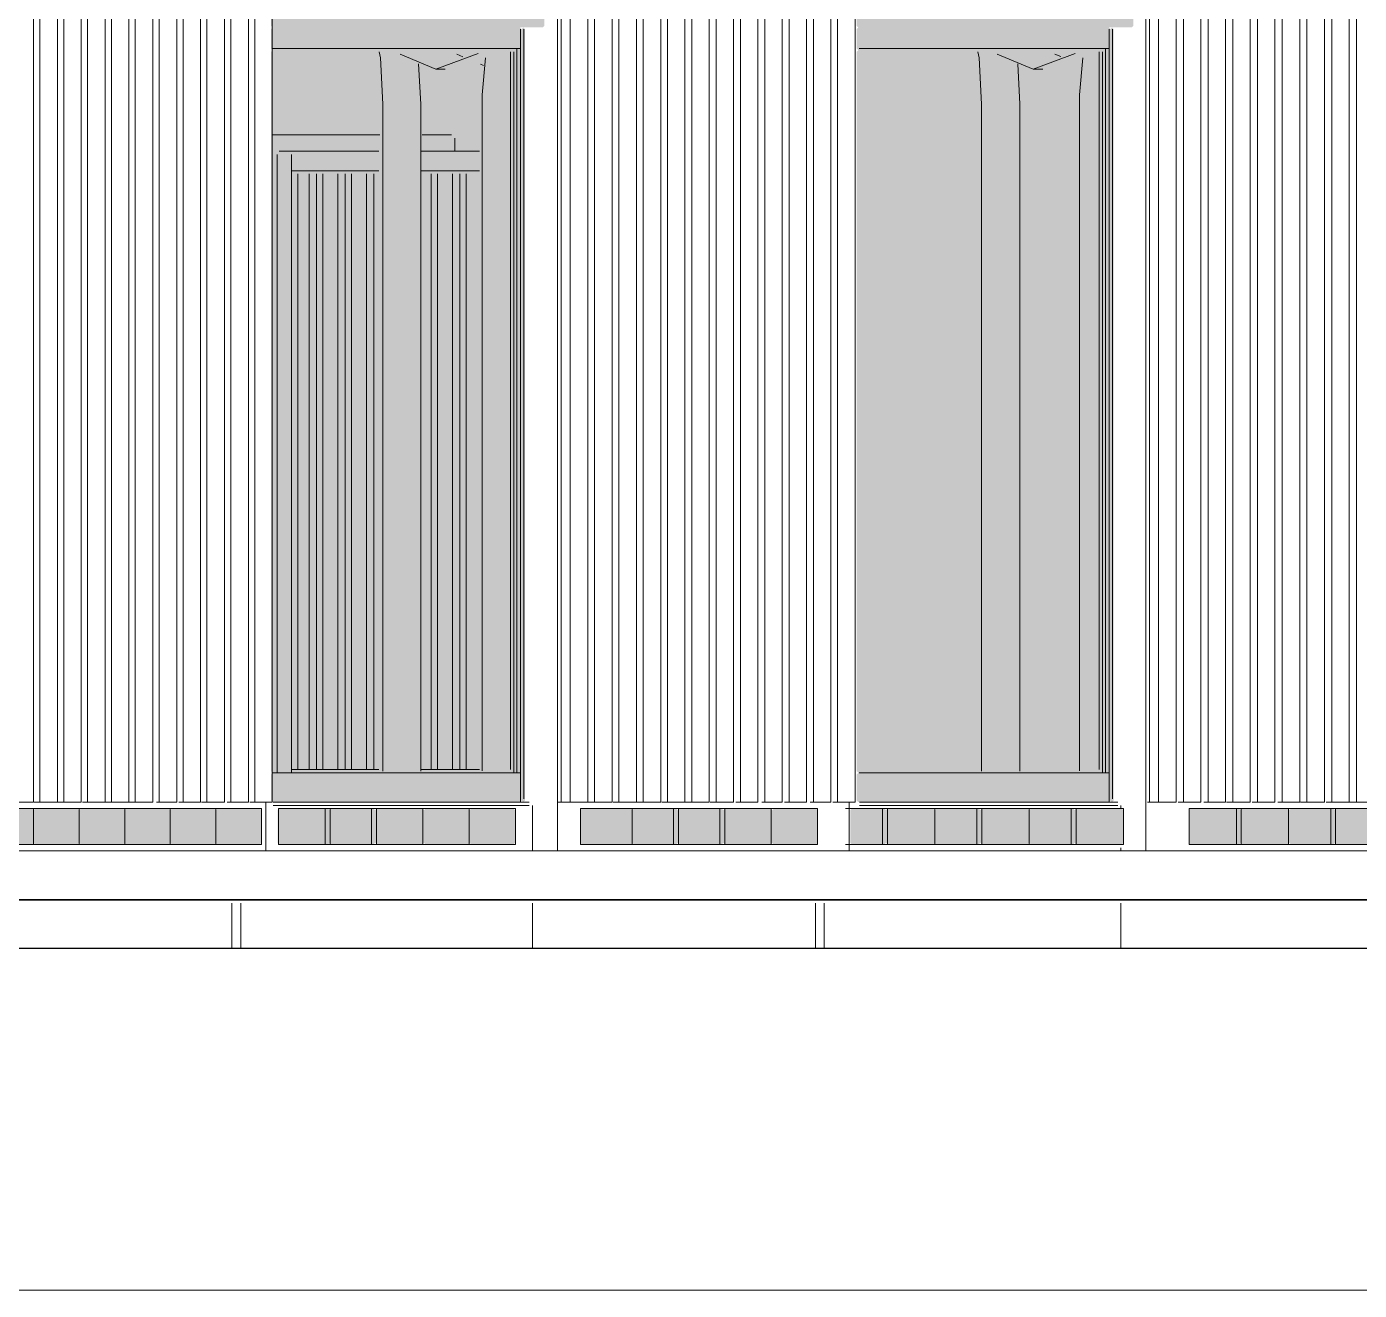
# Model space of a CAD drawing. Header units: millimetres. Extents: x 0 to 84100, y 0 to 59400.
# Drawn here: x 43404 to 47500, y 45447 to 49329 of the extents above; entities that cross this region are included whole.
import ezdxf

# ---------------------------------------------------------------- set-up
doc = ezdxf.new("R2010")
doc.units = ezdxf.units.MM
for name, color, linetype, lineweight in [('01_切断（構造・壁）', 7, 'Continuous', 35), ('09_立面の外形', 7, 'Continuous', 30), ('10_見えがかり', 7, 'Continuous', 13), ('12_見えがかり（ガラス）', 5, 'Continuous', 9), ('50_寸法', 3, 'Continuous', 9)]:
    doc.layers.add(name, color=color, linetype=linetype, lineweight=lineweight)

msp = doc.modelspace()

# ---------------------------------------------------------------- hatches: boundary and pattern name
at = {"layer": '10_見えがかり', "true_color": 0xe9dcc4}
for points in [[(44994.9, 49391.6), (44994.9, 49331.6), (44989.9, 49326.6), (44159.9, 49326.6), (44154.9, 49331.6), (44154.9, 49391.6), (44159.9, 49396.6), (44229.9, 49396.6), (44299.9, 49396.6), (44959.9, 49396.6), (44989.9, 49396.6)], [(46804.9, 49391.6), (46804.9, 49331.6), (46799.9, 49326.6), (45959.9, 49326.6), (45954.9, 49331.6), (45954.9, 49391.6), (45959.9, 49396.6), (46019.9, 49396.6), (46089.9, 49396.6), (46769.9, 49396.6), (46799.9, 49396.6)], [(44924.9, 49321.6), (44924.9, 49261.6), (44919.9, 49256.6), (44909.9, 49256.6), (44159.9, 49256.6), (44154.9, 49261.6), (44154.9, 49321.6), (44159.9, 49326.6), (44919.9, 49326.6)], [(44934.9, 49321.6), (44934.9, 46951.6), (44929.9, 46946.6), (44924.9, 46951.6), (44924.9, 47031.6), (44919.9, 47036.6), (44909.9, 47036.6), (44914.9, 47041.6), (44914.9, 49251.6), (44909.9, 49256.6), (44919.9, 49256.6), (44924.9, 49261.6), (44924.9, 49321.6), (44929.9, 49326.6)], [(46734.9, 49321.6), (46734.9, 49261.6), (46729.9, 49256.6), (46719.9, 49256.6), (45959.9, 49256.6), (45954.9, 49261.6), (45954.9, 49321.6), (45959.9, 49326.6), (46729.9, 49326.6)], [(46744.9, 49321.6), (46744.9, 46951.6), (46739.9, 46946.6), (46734.9, 46951.6), (46734.9, 47031.6), (46729.9, 47036.6), (46719.9, 47036.6), (46724.9, 47041.6), (46724.9, 49251.6), (46719.9, 49256.6), (46729.9, 49256.6), (46734.9, 49261.6), (46734.9, 49321.6), (46739.9, 49326.6)], [(44924.9, 47031.6), (44924.9, 46951.6), (44919.9, 46946.6), (44159.9, 46946.6), (44154.9, 46951.6), (44154.9, 47031.6), (44159.9, 47036.6), (44909.9, 47036.6), (44919.9, 47036.6)], [(46734.9, 47031.6), (46734.9, 46951.6), (46729.9, 46946.6), (45959.9, 46946.6), (45954.9, 46951.6), (45954.9, 47031.6), (45959.9, 47036.6), (46719.9, 47036.6), (46729.9, 47036.6)], [(43424.9, 46921.6), (43424.9, 46821.6), (43419.9, 46816.6), (43269.9, 46816.6), (43264.9, 46821.6), (43264.9, 46921.6), (43269.9, 46926.6), (43419.9, 46926.6)], [(43564.9, 46921.6), (43564.9, 46821.6), (43559.9, 46816.6), (43429.9, 46816.6), (43424.9, 46821.6), (43424.9, 46921.6), (43429.9, 46926.6), (43559.9, 46926.6)], [(43704.9, 46921.6), (43704.9, 46821.6), (43699.9, 46816.6), (43569.9, 46816.6), (43564.9, 46821.6), (43564.9, 46921.6), (43569.9, 46926.6), (43699.9, 46926.6)], [(43844.9, 46921.6), (43844.9, 46821.6), (43839.9, 46816.6), (43709.9, 46816.6), (43704.9, 46821.6), (43704.9, 46921.6), (43709.9, 46926.6), (43839.9, 46926.6)], [(43984.9, 46921.6), (43984.9, 46821.6), (43979.9, 46816.6), (43849.9, 46816.6), (43844.9, 46821.6), (43844.9, 46921.6), (43849.9, 46926.6), (43979.9, 46926.6)], [(44124.9, 46921.6), (44124.9, 46821.6), (44119.9, 46816.6), (43989.9, 46816.6), (43984.9, 46821.6), (43984.9, 46921.6), (43989.9, 46926.6), (44119.9, 46926.6)], [(44334.9, 46921.6), (44334.9, 46821.6), (44329.9, 46816.6), (44179.9, 46816.6), (44174.9, 46821.6), (44174.9, 46921.6), (44179.9, 46926.6), (44329.9, 46926.6)], [(44474.9, 46921.6), (44474.9, 46821.6), (44469.9, 46816.6), (44339.9, 46816.6), (44334.9, 46821.6), (44334.9, 46921.6), (44339.9, 46926.6), (44469.9, 46926.6)], [(44624.9, 46921.6), (44624.9, 46821.6), (44619.9, 46816.6), (44479.9, 46816.6), (44474.9, 46821.6), (44474.9, 46921.6), (44479.9, 46926.6), (44619.9, 46926.6)], [(44764.9, 46921.6), (44764.9, 46821.6), (44759.9, 46816.6), (44629.9, 46816.6), (44624.9, 46821.6), (44624.9, 46921.6), (44629.9, 46926.6), (44759.9, 46926.6)], [(44904.9, 46921.6), (44904.9, 46821.6), (44899.9, 46816.6), (44769.9, 46816.6), (44764.9, 46821.6), (44764.9, 46921.6), (44769.9, 46926.6), (44899.9, 46926.6)], [(45264.9, 46921.6), (45264.9, 46821.6), (45259.9, 46816.6), (45109.9, 46816.6), (45104.9, 46821.6), (45104.9, 46921.6), (45109.9, 46926.6), (45259.9, 46926.6)], [(45404.9, 46921.6), (45404.9, 46821.6), (45399.9, 46816.6), (45269.9, 46816.6), (45264.9, 46821.6), (45264.9, 46921.6), (45269.9, 46926.6), (45399.9, 46926.6)], [(45544.9, 46921.6), (45544.9, 46821.6), (45539.9, 46816.6), (45409.9, 46816.6), (45404.9, 46821.6), (45404.9, 46921.6), (45409.9, 46926.6), (45539.9, 46926.6)], [(45694.9, 46921.6), (45694.9, 46821.6), (45689.9, 46816.6), (45549.9, 46816.6), (45544.9, 46821.6), (45544.9, 46921.6), (45549.9, 46926.6), (45689.9, 46926.6)], [(45834.9, 46921.6), (45834.9, 46821.6), (45829.9, 46816.6), (45699.9, 46816.6), (45694.9, 46821.6), (45694.9, 46921.6), (45699.9, 46926.6), (45829.9, 46926.6)], [(46044.9, 46921.6), (46044.9, 46821.6), (46039.9, 46816.6), (45939.9, 46816.6), (45934.9, 46821.6), (45934.9, 46921.6), (45939.9, 46926.6), (46039.9, 46926.6)], [(46194.9, 46921.6), (46194.9, 46821.6), (46189.9, 46816.6), (46049.9, 46816.6), (46044.9, 46821.6), (46044.9, 46921.6), (46049.9, 46926.6), (46189.9, 46926.6)], [(46334.9, 46921.6), (46334.9, 46821.6), (46329.9, 46816.6), (46199.9, 46816.6), (46194.9, 46821.6), (46194.9, 46921.6), (46199.9, 46926.6), (46329.9, 46926.6)], [(46484.9, 46921.6), (46484.9, 46821.6), (46479.9, 46816.6), (46339.9, 46816.6), (46334.9, 46821.6), (46334.9, 46921.6), (46339.9, 46926.6), (46479.9, 46926.6)], [(46624.9, 46921.6), (46624.9, 46821.6), (46619.9, 46816.6), (46489.9, 46816.6), (46484.9, 46821.6), (46484.9, 46921.6), (46489.9, 46926.6), (46619.9, 46926.6)], [(46774.9, 46921.6), (46774.9, 46821.6), (46769.9, 46816.6), (46629.9, 46816.6), (46624.9, 46821.6), (46624.9, 46921.6), (46629.9, 46926.6), (46769.9, 46926.6)], [(47134.9, 46921.6), (47134.9, 46821.6), (47129.9, 46816.6), (46979.9, 46816.6), (46974.9, 46821.6), (46974.9, 46921.6), (46979.9, 46926.6), (47129.9, 46926.6)], [(47284.9, 46921.6), (47284.9, 46821.6), (47279.9, 46816.6), (47139.9, 46816.6), (47134.9, 46821.6), (47134.9, 46921.6), (47139.9, 46926.6), (47279.9, 46926.6)], [(47424.9, 46921.6), (47424.9, 46821.6), (47419.9, 46816.6), (47289.9, 46816.6), (47284.9, 46821.6), (47284.9, 46921.6), (47289.9, 46926.6), (47419.9, 46926.6)], [(47574.9, 46921.6), (47574.9, 46821.6), (47569.9, 46816.6), (47429.9, 46816.6), (47424.9, 46821.6), (47424.9, 46921.6), (47429.9, 46926.6), (47569.9, 46926.6)]]:
    msp.add_hatch(color=8, dxfattribs=at).paths.add_polyline_path(points)
at = {"layer": '12_見えがかり（ガラス）', "true_color": 0xdce9f2}
for points in [[(44909.9, 49256.6), (44914.9, 49251.6), (44914.9, 47041.6), (44909.9, 47036.6), (44159.9, 47036.6), (44154.9, 47041.6), (44154.9, 49251.6), (44159.9, 49256.6)], [(46719.9, 49256.6), (46724.9, 49251.6), (46724.9, 47041.6), (46719.9, 47036.6), (45959.9, 47036.6), (45954.9, 47041.6), (45954.9, 49251.6), (45959.9, 49256.6)]]:
    msp.add_hatch(color=8, dxfattribs=at).paths.add_polyline_path(points)

# ---------------------------------------------------------------- linework, layer by layer
at = {"layer": '01_切断（構造・壁）'}
msp.add_lwpolyline([(12794.9, 46646.6), (67305.1, 46646.6)], dxfattribs=at)
at = {"layer": '09_立面の外形'}
msp.add_lwpolyline([(63333, 46496.6), (19322.3, 46496.6), (19322.3, 46646.6), (17619.5, 46646.6)], dxfattribs=at)
at = {"layer": '10_見えがかり'}
for points in [[(43424.6, 49590.8), (43424.6, 46946.6), (43370.7, 46946.6), (43370.7, 49538.6)], [(43498, 49589.2), (43498, 46946.6), (43444.1, 46946.6), (43444.1, 49590.4)], [(43571.3, 49591.5), (43571.3, 46946.6), (43517.5, 46946.6), (43517.5, 49591.4)], [(43644.7, 49590.8), (43644.7, 46946.6), (43590.9, 46946.6), (43590.9, 49588.5)], [(43718.1, 49589.1), (43718.1, 46946.6), (43664.3, 46946.6), (43664.3, 49590.5)], [(43791.5, 49591.5), (43791.5, 46946.6), (43737.6, 46946.6), (43737.6, 49591.4)], [(43864.9, 49590.7), (43864.9, 46946.6), (43811, 46946.6), (43811, 49588.6)], [(43938.2, 49589), (43938.2, 46946.6), (43884.4, 46946.6), (43884.4, 49590.5)], [(44011.6, 49591.5), (44011.6, 46946.6), (43957.8, 46946.6), (43957.8, 49591.4)], [(44073.3, 49591.2), (44073.3, 49391.6), (44085, 49391.6), (44085, 46946.6), (44066.1, 46946.6), (44050, 46946.6), (44031.1, 46946.6), (44031.1, 49588.7)], [(45202.9, 49591.3), (45202.9, 46946.6), (45149.1, 46946.6), (45149.1, 49577)], [(45277.6, 49589.4), (45277.6, 46946.6), (45223.9, 46946.6), (45223.9, 49590.3)], [(45352.4, 49591.4), (45352.4, 46946.6), (45298.6, 46946.6), (45298.6, 49591.5)], [(45427.1, 49589.8), (45427.1, 46946.6), (45373.3, 46946.6), (45373.3, 49590)], [(45501.8, 49591.4), (45501.8, 46946.6), (45448, 46946.6), (45448, 49591.4)], [(45576.5, 49590), (45576.5, 46946.6), (45522.7, 46946.6), (45522.7, 49589.7)], [(45651.2, 49591.5), (45651.2, 46946.6), (45597.4, 46946.6), (45597.4, 49591.3)], [(45725.9, 49590.3), (45725.9, 46946.6), (45672.2, 46946.6), (45672.2, 49589.4)], [(45800.7, 49591.5), (45800.7, 46946.6), (45746.9, 46946.6), (45746.9, 49591.3)], [(45862.6, 49591.3), (45862.6, 49391.6), (45875.4, 49391.6), (45875.4, 46946.6), (45856.2, 46946.6), (45821.6, 46946.6), (45821.6, 49589)], [(47012.6, 49591.3), (47012.6, 46946.6), (46959, 46946.6), (46959, 49591.5)], [(47088.6, 49588.8), (47088.6, 46946.6), (47034.9, 46946.6), (47034.9, 49590.7)], [(47164.6, 49590.8), (47164.6, 46946.6), (47110.9, 46946.6), (47110.9, 49588.6)], [(47240.6, 49591.5), (47240.6, 46946.6), (47186.9, 46946.6), (47186.9, 49591.3)], [(47316.6, 49590), (47316.6, 46946.6), (47262.9, 46946.6), (47262.9, 49589.8)], [(47392.6, 49591.3), (47392.6, 46946.6), (47338.9, 46946.6), (47338.9, 49591.5)], [(47468.6, 49588.8), (47468.6, 46946.6), (47414.9, 46946.6), (47414.9, 49590.7)], [(47544.6, 49590.8), (47544.6, 46946.6), (47490.9, 46946.6), (47490.9, 49588.5)], [(46936.7, 49560), (46936.7, 46946.6), (46883, 46946.6), (46883, 49510.8)], [(45128.2, 49519.1), (45128.2, 46946.6), (45074.4, 46946.6), (45074.4, 49472.3)], [(45035.1, 46796.6), (45035.1, 49431.1)], [(45035.1, 49431.1), (45035.1, 46946.6)], [(45046.7, 49431.1), (45046.7, 46946.6)], [(46843.4, 46796.6), (46843.4, 49431.1)], [(46843.4, 49431.1), (46843.4, 46946.6)], [(46854.7, 49431.1), (46854.7, 46946.6)], [(44158.4, 49391.6), (44158.4, 46946.6), (44104.5, 46946.6), (44104.5, 49391.6), (44158.4, 49391.6)], [(45950.1, 49391.6), (45950.1, 46946.6), (45896.3, 46946.6), (45896.3, 49391.6), (45950.1, 49391.6)], [(44921.1, 49261.6), (44921.1, 49321.6)], [(44921.1, 49321.6), (44921.1, 46946.6)], [(44931.4, 46956.2), (44931.4, 49321.3)], [(46730.6, 49261.6), (46730.6, 49321.6)], [(46730.6, 49321.6), (46730.6, 46946.6)], [(46740.9, 46956.2), (46740.9, 49321.3)], [(44921.1, 49261.6), (44158.3, 49261.6)], [(44491.1, 49233.4), (44487, 49251.7)], [(44661.1, 49198.5), (44551.8, 49244.1)], [(44791.4, 49246.4), (44661.1, 49198.5)], [(44744.3, 49236.5), (44726.1, 49244.1)], [(44890.4, 49251.7), (44890.4, 47046.4)], [(44905.8, 49261.6), (44921.1, 49261.6)], [(46730.6, 49261.6), (45962.8, 49261.6)], [(46331.1, 49233.4), (46327, 49251.7)], [(46497.2, 49198.5), (46387.1, 49245)], [(46625.9, 49246.4), (46497.2, 49198.5)], [(46582.8, 49237.3), (46564.4, 49245)], [(46700.2, 49251.7), (46700.2, 47046.4)], [(46715.4, 49261.6), (46730.6, 49261.6)], [(44498.6, 49091), (44491.1, 49233.4)], [(44614.8, 49091), (44608.3, 49214.4)], [(44661.1, 49198.5), (44690.1, 49198.5)], [(44808, 49209.9), (44798.9, 49213.7)], [(44814, 49233.3), (44804.1, 49119.9)], [(46338.5, 49091), (46331.1, 49233.4)], [(46456.7, 49091), (46450.3, 49214.4)], [(46497.2, 49198.5), (46526.8, 49198.5)], [(46650, 49233.3), (46640.2, 49119.9)], [(44804.1, 49119.9), (44804.1, 48977)], [(46640.2, 49119.9), (46640.2, 48977)], [(44498.6, 48948.1), (44498.6, 49091)], [(44614.8, 48948.1), (44614.8, 49091)], [(46338.5, 48948.1), (46338.5, 49091)], [(46456.7, 48948.1), (46456.7, 49091)], [(44159.8, 48996.6), (44489.5, 48996.6)], [(44619.4, 48996.6), (44709.3, 48996.6)], [(44719.3, 48946.6), (44719.3, 48986.6)], [(44804.1, 48977), (44804.1, 48834)], [(46640.2, 48977), (46640.2, 48834)], [(44173.1, 48936.6), (44173.1, 47036.6)], [(44179.8, 48946.6), (44186.4, 48946.6)], [(44181.9, 48946.6), (44217.2, 48946.6)], [(44217.2, 48946.6), (44230.5, 48946.6)], [(44217.2, 48946.6), (44486.3, 48946.6)], [(44230.5, 48946.6), (44217.2, 48946.6)], [(44217.2, 48936.6), (44217.2, 48886.6)], [(44217.2, 48936.6), (44217.2, 47036.6)], [(44498.6, 48805.1), (44498.6, 48948.1)], [(44614.8, 48805.1), (44614.8, 48948.1)], [(44615.8, 48946.6), (44795.3, 48946.6)], [(46338.5, 48805.1), (46338.5, 48948.1)], [(46456.7, 48805.1), (46456.7, 48948.1)], [(44230.5, 48886.6), (44217.2, 48886.6)], [(44217.2, 48886.6), (44486.3, 48886.6)], [(44237.2, 48876.6), (44237.2, 47046.6)], [(44272.2, 48886.6), (44282.2, 48886.6)], [(44272.2, 48886.6), (44294.3, 48886.6)], [(44272.2, 48876.6), (44272.2, 47046.6)], [(44304.3, 48886.6), (44294.3, 48886.6)], [(44294.3, 48876.6), (44294.3, 47046.6)], [(44314.3, 48876.6), (44314.3, 47046.6)], [(44360.4, 48886.6), (44370.4, 48886.6)], [(44360.4, 48886.6), (44382.4, 48886.6)], [(44360.4, 48876.6), (44360.4, 47046.6)], [(44392.4, 48886.6), (44382.4, 48886.6)], [(44382.4, 48876.6), (44382.4, 47046.6)], [(44402.4, 48876.6), (44402.4, 47046.6)], [(44448.5, 48886.6), (44458.5, 48886.6)], [(44448.5, 48886.6), (44470.5, 48886.6)], [(44448.5, 48876.6), (44448.5, 47046.6)], [(44480.5, 48886.6), (44470.5, 48886.6)], [(44470.5, 48876.6), (44470.5, 47046.6)], [(44615.8, 48886.6), (44795.3, 48886.6)], [(44624.8, 48886.6), (44634.7, 48886.6)], [(44624.8, 48886.6), (44646.8, 48886.6)], [(44656.8, 48886.6), (44646.8, 48886.6)], [(44646.8, 48876.6), (44646.8, 47046.6)], [(44666.7, 48876.6), (44666.7, 47046.6)], [(44712.9, 48886.6), (44722.9, 48886.6)], [(44712.9, 48886.6), (44734.9, 48886.6)], [(44712.9, 48876.6), (44712.9, 47046.6)], [(44744.9, 48886.6), (44734.9, 48886.6)], [(44734.9, 48876.6), (44734.9, 47046.6)], [(44754.9, 48876.6), (44754.9, 47046.6)], [(44804.1, 48834), (44804.1, 48691)], [(46640.2, 48834), (46640.2, 48691)], [(44498.6, 48662.2), (44498.6, 48805.1)], [(44614.8, 48662.2), (44614.8, 48805.1)], [(46338.5, 48662.2), (46338.5, 48805.1)], [(46456.7, 48662.2), (46456.7, 48805.1)], [(44804.1, 48691), (44804.1, 48548.1)], [(46640.2, 48691), (46640.2, 48548.1)], [(44498.6, 48519.2), (44498.6, 48662.2)], [(44614.8, 48519.2), (44614.8, 48662.2)], [(46338.5, 48519.2), (46338.5, 48662.2)], [(46456.7, 48519.2), (46456.7, 48662.2)], [(44804.1, 48548.1), (44804.1, 48405.1)], [(46640.2, 48548.1), (46640.2, 48405.1)], [(44498.6, 48376.2), (44498.6, 48519.2)], [(44614.8, 48376.2), (44614.8, 48519.2)], [(46338.5, 48376.2), (46338.5, 48519.2)], [(46456.7, 48376.2), (46456.7, 48519.2)], [(44804.1, 48405.1), (44804.1, 48262.2)], [(46640.2, 48405.1), (46640.2, 48262.2)], [(44498.6, 48233.3), (44498.6, 48376.2)], [(44614.8, 48233.3), (44614.8, 48376.2)], [(46338.5, 48233.3), (46338.5, 48376.2)], [(46456.7, 48233.3), (46456.7, 48376.2)], [(44804.1, 48262.2), (44804.1, 48119.2)], [(46640.2, 48262.2), (46640.2, 48119.2)], [(44498.6, 48090.3), (44498.6, 48233.3)], [(44614.8, 48090.3), (44614.8, 48233.3)], [(46338.5, 48090.3), (46338.5, 48233.3)], [(46456.7, 48090.3), (46456.7, 48233.3)], [(44804.1, 48119.2), (44804.1, 47976.2)], [(46640.2, 48119.2), (46640.2, 47976.2)], [(44498.6, 47947.3), (44498.6, 48090.3)], [(44614.8, 47947.3), (44614.8, 48090.3)], [(46338.5, 47947.3), (46338.5, 48090.3)], [(46456.7, 47947.3), (46456.7, 48090.3)], [(44804.1, 47976.2), (44804.1, 47833.3)], [(46640.2, 47976.2), (46640.2, 47833.3)], [(44498.6, 47804.4), (44498.6, 47947.3)], [(44614.8, 47804.4), (44614.8, 47947.3)], [(46338.5, 47804.4), (46338.5, 47947.3)], [(46456.7, 47804.4), (46456.7, 47947.3)], [(44498.6, 47661.4), (44498.6, 47804.4)], [(44614.8, 47661.4), (44614.8, 47804.4)], [(44804.1, 47833.3), (44804.1, 47690.3)], [(46338.5, 47661.4), (46338.5, 47804.4)], [(46456.7, 47661.4), (46456.7, 47804.4)], [(46640.2, 47833.3), (46640.2, 47690.3)], [(44804.1, 47690.3), (44804.1, 47547.3)], [(46640.2, 47690.3), (46640.2, 47547.3)], [(44498.6, 47518.4), (44498.6, 47661.4)], [(44614.8, 47518.4), (44614.8, 47661.4)], [(46338.6, 47518.4), (46338.5, 47661.4)], [(46456.7, 47518.4), (46456.7, 47661.4)], [(44498.6, 47375.5), (44498.6, 47518.4)], [(44614.8, 47375.5), (44614.8, 47518.4)], [(44804.1, 47547.3), (44804.1, 47404.4)], [(46338.6, 47375.5), (46338.6, 47518.4)], [(46456.8, 47375.5), (46456.7, 47518.4)], [(46640.2, 47547.3), (46640.2, 47404.4)], [(44804.1, 47404.4), (44804.1, 47261.4)], [(46640.2, 47404.4), (46640.2, 47261.4)], [(44498.6, 47232.5), (44498.6, 47375.5)], [(44614.8, 47232.5), (44614.8, 47375.5)], [(46338.6, 47232.5), (46338.6, 47375.5)], [(46456.8, 47232.5), (46456.8, 47375.5)], [(44498.6, 47089.5), (44498.6, 47232.5)], [(44614.8, 47089.5), (44614.8, 47232.5)], [(44804.1, 47261.4), (44804.1, 47118.4)], [(46338.6, 47089.5), (46338.6, 47232.5)], [(46456.8, 47089.5), (46456.8, 47232.5)], [(46640.2, 47261.4), (46640.2, 47118.4)], [(44804.1, 47118.4), (44804.1, 47042.2)], [(46640.2, 47118.4), (46640.2, 47042.2)], [(44498.6, 47041.9), (44498.6, 47089.5)], [(44614.8, 47089.5), (44614.8, 47041.9)], [(46338.6, 47041.9), (46338.6, 47089.5)], [(46456.8, 47089.5), (46456.8, 47041.9)], [(44921.1, 47036.6), (44158.3, 47036.6)], [(44217.2, 47046.6), (44230.5, 47046.6)], [(44217.2, 47046.6), (44217.2, 47036.6)], [(44217.2, 47046.6), (44486.3, 47046.6)], [(44282.2, 47046.6), (44272.2, 47046.6)], [(44272.2, 47046.6), (44294.3, 47046.6)], [(44304.3, 47046.6), (44294.3, 47046.6)], [(44370.4, 47046.6), (44360.4, 47046.6)], [(44360.4, 47046.6), (44382.4, 47046.6)], [(44392.4, 47046.6), (44382.4, 47046.6)], [(44458.5, 47046.6), (44448.5, 47046.6)], [(44448.5, 47046.6), (44470.5, 47046.6)], [(44480.5, 47046.6), (44470.5, 47046.6)], [(44615.8, 47046.6), (44795.3, 47046.6)], [(44634.7, 47046.6), (44624.8, 47046.6)], [(44624.8, 47046.6), (44646.8, 47046.6)], [(44656.8, 47046.6), (44646.8, 47046.6)], [(44722.9, 47046.6), (44712.9, 47046.6)], [(44712.9, 47046.6), (44734.9, 47046.6)], [(44744.9, 47046.6), (44734.9, 47046.6)], [(44905.8, 47036.6), (44921.1, 47036.6)], [(44921.1, 46946.6), (44921.1, 47036.6)], [(46730.6, 47036.6), (45962.8, 47036.6)], [(46715.4, 47036.6), (46730.6, 47036.6)], [(46730.6, 46946.6), (46730.6, 47036.6)], [(43436.5, 46946.6), (43426.6, 46946.6)], [(43448.2, 46946.6), (43428.4, 46946.6)], [(43515.7, 46946.6), (43495.9, 46946.6)], [(43527.3, 46946.6), (43497.7, 46946.6)], [(43594.8, 46946.6), (43575, 46946.6)], [(43596.6, 46946.6), (43576.8, 46946.6)], [(43675.7, 46946.6), (43646.1, 46946.6)], [(43664.1, 46946.6), (43654.2, 46946.6)], [(43745, 46946.6), (43715.3, 46946.6)], [(43733.3, 46946.6), (43723.4, 46946.6)], [(43812.5, 46946.6), (43802.6, 46946.6)], [(43824.1, 46946.6), (43804.4, 46946.6)], [(43881.7, 46946.6), (43871.8, 46946.6)], [(43893.4, 46946.6), (43873.6, 46946.6)], [(43960.9, 46946.6), (43941.1, 46946.6)], [(43972.6, 46946.6), (43942.9, 46946.6)], [(44030.1, 46946.6), (44020.3, 46946.6)], [(44041.8, 46946.6), (44022, 46946.6)], [(44099.4, 46946.6), (44089.5, 46946.6)], [(44111.1, 46946.6), (44091.3, 46946.6)], [(44139, 46796.6), (44139, 46946.3)], [(44161.1, 46946.6), (44948.2, 46946.6)], [(45075, 46946.6), (45035.1, 46946.6)], [(45035.1, 46946.6), (45046.7, 46946.6)], [(45086.5, 46946.6), (45046.7, 46946.6)], [(45156.3, 46946.6), (45126.4, 46946.6)], [(45144.7, 46946.6), (45134.8, 46946.6)], [(45236, 46946.6), (45206.1, 46946.6)], [(45224.4, 46946.6), (45214.5, 46946.6)], [(45305.7, 46946.6), (45275.8, 46946.6)], [(45294.2, 46946.6), (45284.2, 46946.6)], [(45385.4, 46946.6), (45355.5, 46946.6)], [(45373.9, 46946.6), (45363.9, 46946.6)], [(45455.1, 46946.6), (45425.2, 46946.6)], [(45443.6, 46946.6), (45433.6, 46946.6)], [(45534.8, 46946.6), (45504.9, 46946.6)], [(45523.3, 46946.6), (45513.3, 46946.6)], [(45593, 46946.6), (45583.1, 46946.6)], [(45604.6, 46946.6), (45584.6, 46946.6)], [(45672.7, 46946.6), (45662.8, 46946.6)], [(45684.3, 46946.6), (45664.3, 46946.6)], [(45742.5, 46946.6), (45732.5, 46946.6)], [(45754, 46946.6), (45734.1, 46946.6)], [(45822.2, 46946.6), (45812.2, 46946.6)], [(45833.7, 46946.6), (45813.8, 46946.6)], [(45891.9, 46946.6), (45881.9, 46946.6)], [(45903.4, 46946.6), (45883.5, 46946.6)], [(45931.7, 46796.6), (45931.7, 46946.3)], [(45963.9, 46946.6), (46757.3, 46946.6)], [(46849, 46946.6), (46854.7, 46946.6)], [(46883, 46946.6), (46853.3, 46946.6)], [(46894.4, 46946.6), (46854.7, 46946.6)], [(46962.3, 46946.6), (46942.5, 46946.6)], [(46973.7, 46946.6), (46943.9, 46946.6)], [(47031.7, 46946.6), (47021.8, 46946.6)], [(47043.1, 46946.6), (47023.2, 46946.6)], [(47111, 46946.6), (47091.1, 46946.6)], [(47122.4, 46946.6), (47092.6, 46946.6)], [(47190.3, 46946.6), (47170.4, 46946.6)], [(47201.6, 46946.6), (47171.9, 46946.6)], [(47259.6, 46946.6), (47249.7, 46946.6)], [(47271, 46946.6), (47251.2, 46946.6)], [(47338.9, 46946.6), (47319.1, 46946.6)], [(47350.3, 46946.6), (47320.6, 46946.6)], [(47408.3, 46946.6), (47398.4, 46946.6)], [(47419.7, 46946.6), (47399.9, 46946.6)], [(47487.6, 46946.6), (47467.8, 46946.6)], [(47499, 46946.6), (47469.3, 46946.6)], [(43425.1, 46926.6), (43425.1, 46816.6), (43269.6, 46816.6), (43269.6, 46926.6), (43425.1, 46926.6)], [(43565.1, 46926.6), (43565.1, 46816.6), (43410.8, 46816.6)], [(43410.8, 46926.6), (43565.1, 46926.6)], [(43705.1, 46926.6), (43705.1, 46816.6), (43550.8, 46816.6)], [(43550.8, 46926.6), (43705.1, 46926.6)], [(43845, 46926.6), (43845, 46816.6), (43690.8, 46816.6)], [(43690.8, 46926.6), (43845, 46926.6)], [(43985, 46926.6), (43985, 46816.6), (43830.8, 46816.6)], [(43830.8, 46926.6), (43985, 46926.6)], [(44125, 46926.6), (44125, 46816.6), (43970.8, 46816.6)], [(43970.8, 46926.6), (44125, 46926.6)], [(44161.1, 46936.6), (44948.2, 46936.6)], [(44161.1, 46936.6), (44948.2, 46936.6)], [(44336, 46926.6), (44336, 46816.6), (44178, 46816.6), (44178, 46926.6), (44336, 46926.6)], [(44320.6, 46817.2), (44320.6, 46926)], [(44478.5, 46926.6), (44478.5, 46816.6), (44320.8, 46816.6)], [(44320.8, 46926.6), (44478.5, 46926.6)], [(44621.1, 46926.6), (44621.1, 46816.6), (44463.2, 46816.6), (44463.2, 46926.6), (44621.1, 46926.6)], [(44763.7, 46926.6), (44763.7, 46816.6), (44610.8, 46816.6)], [(44610.8, 46926.6), (44763.7, 46926.6)], [(44906.2, 46926.6), (44906.2, 46816.6), (44750.8, 46816.6)], [(44750.8, 46926.6), (44906.2, 46926.6)], [(44958.1, 46796.6), (44958.1, 46936.6)], [(45264.3, 46926.6), (45264.3, 46816.6), (45106.4, 46816.6), (45106.4, 46926.6), (45264.3, 46926.6)], [(45406.7, 46926.6), (45406.7, 46816.6), (45250.8, 46816.6)], [(45250.8, 46926.6), (45406.7, 46926.6)], [(45549.2, 46926.6), (45549.2, 46816.6), (45391.4, 46816.6), (45391.4, 46926.6), (45549.2, 46926.6)], [(45691.7, 46926.6), (45691.7, 46816.6), (45533.9, 46816.6), (45533.9, 46926.6), (45691.7, 46926.6)], [(45834.2, 46926.6), (45834.2, 46816.6), (45680.8, 46816.6)], [(45680.8, 46926.6), (45834.2, 46926.6)], [(46049.6, 46926.6), (46049.6, 46816.6), (45920.8, 46816.6)], [(45920.8, 46926.6), (46049.6, 46926.6)], [(45963.9, 46936.6), (46757.3, 46936.6)], [(46757.3, 46936.6), (45963.9, 46936.6)], [(46194.6, 46926.6), (46194.6, 46816.6), (46034.4, 46816.6), (46034.4, 46926.6), (46194.6, 46926.6)], [(46339.7, 46926.6), (46339.7, 46816.6), (46180.8, 46816.6)], [(46180.8, 46926.6), (46339.7, 46926.6)], [(46484.8, 46926.6), (46484.8, 46816.6), (46324.5, 46816.6), (46324.5, 46926.6), (46484.8, 46926.6)], [(46629.8, 46926.6), (46629.8, 46816.6), (46470.8, 46816.6)], [(46470.8, 46926.6), (46629.8, 46926.6)], [(46774.9, 46926.6), (46774.9, 46816.6), (46614.6, 46816.6), (46614.6, 46926.6), (46774.9, 46926.6)], [(46767.2, 46926.6), (46767.2, 46936.6)], [(47137, 46926.6), (47137, 46816.6), (46976.8, 46816.6), (46976.8, 46926.6), (47137, 46926.6)], [(47281.9, 46926.6), (47281.9, 46816.6), (47121.8, 46816.6), (47121.8, 46926.6), (47281.9, 46926.6)], [(47426.9, 46926.6), (47426.9, 46816.6), (47270.8, 46816.6)], [(47270.8, 46926.6), (47426.9, 46926.6)], [(47571.9, 46926.6), (47571.9, 46816.6), (47411.8, 46816.6), (47411.8, 46926.6), (47571.9, 46926.6)], [(43004.8, 46796.6), (43561.4, 46796.6)], [(43561.4, 46796.6), (44121.4, 46796.6)], [(44121.4, 46796.6), (44684.6, 46796.6)], [(44684.6, 46796.6), (45251.1, 46796.6)], [(45251.1, 46796.6), (45820.9, 46796.6)], [(45820.9, 46796.6), (46393.9, 46796.6)], [(46393.9, 46796.6), (46970.2, 46796.6)], [(46767.2, 46796.6), (46767.2, 46806.6)], [(46970.2, 46796.6), (47549.6, 46796.6)], [(43004.8, 46646.6), (43561.4, 46646.6)], [(43561.4, 46646.6), (44121.4, 46646.6)], [(44034.4, 46496.6), (44034.4, 46636.6)], [(44061.4, 46496.6), (44061.4, 46636.6)], [(44121.4, 46646.6), (44684.6, 46646.6)], [(44684.6, 46646.6), (45251.1, 46646.6)], [(44958.1, 46496.6), (44958.1, 46636.6)], [(45251.1, 46646.6), (45820.9, 46646.6)], [(45820.9, 46646.6), (46393.9, 46646.6)], [(45828.1, 46496.6), (45828.1, 46636.6)], [(45854.8, 46496.6), (45854.8, 46636.6)], [(46393.9, 46646.6), (46970.2, 46646.6)], [(46767.2, 46496.6), (46767.2, 46636.6)], [(46970.2, 46646.6), (47549.6, 46646.6)], [(43193, 46496.6), (44034.4, 46496.6)], [(44021.5, 46496.6), (44061.4, 46496.6)], [(44024.4, 46496.6), (44034.4, 46496.6)], [(44024.4, 46496.6), (44034.4, 46496.6)], [(44061.4, 46496.6), (44034.4, 46496.6)], [(44061.4, 46496.6), (44958.1, 46496.6)], [(44958.1, 46496.6), (44949.2, 46496.6)], [(44961.1, 46496.6), (45828.1, 46496.6)], [(45828.1, 46496.6), (45818.1, 46496.6)], [(45828.1, 46496.6), (45818.1, 46496.6)], [(45828.1, 46496.6), (45854.8, 46496.6)], [(46767.2, 46496.6), (45854.8, 46496.6)], [(46767.2, 46496.6), (46758.3, 46496.6)], [(46770.4, 46496.6), (47653.2, 46496.6)]]:
    msp.add_lwpolyline(points, dxfattribs=at)
at = {"layer": '12_見えがかり（ガラス）'}
for points in [[(44910.4, 49261.6), (44157.5, 49261.6)], [(44901.2, 47036.6), (44901.2, 49251.6)], [(44910.4, 47036.6), (44910.4, 49261.6)], [(46719.9, 49261.6), (45962.2, 49261.6)], [(46710.8, 47036.6), (46710.8, 49251.6)], [(46719.9, 47036.6), (46719.9, 49261.6)], [(44910.4, 47036.6), (44157.5, 47036.6)], [(44901.2, 47036.6), (44158.2, 47036.6)], [(44901.2, 47036.6), (44910.4, 47036.6)], [(46719.9, 47036.6), (45962.2, 47036.6)], [(46710.8, 47036.6), (45963, 47036.6)], [(46710.8, 47036.6), (46719.9, 47036.6)]]:
    msp.add_lwpolyline(points, dxfattribs=at)
at = {"layer": '50_寸法'}
msp.add_lwpolyline([(15294.9, 45446.6), (64805.1, 45446.6)], dxfattribs=at)

doc.saveas('drawing.dxf')
